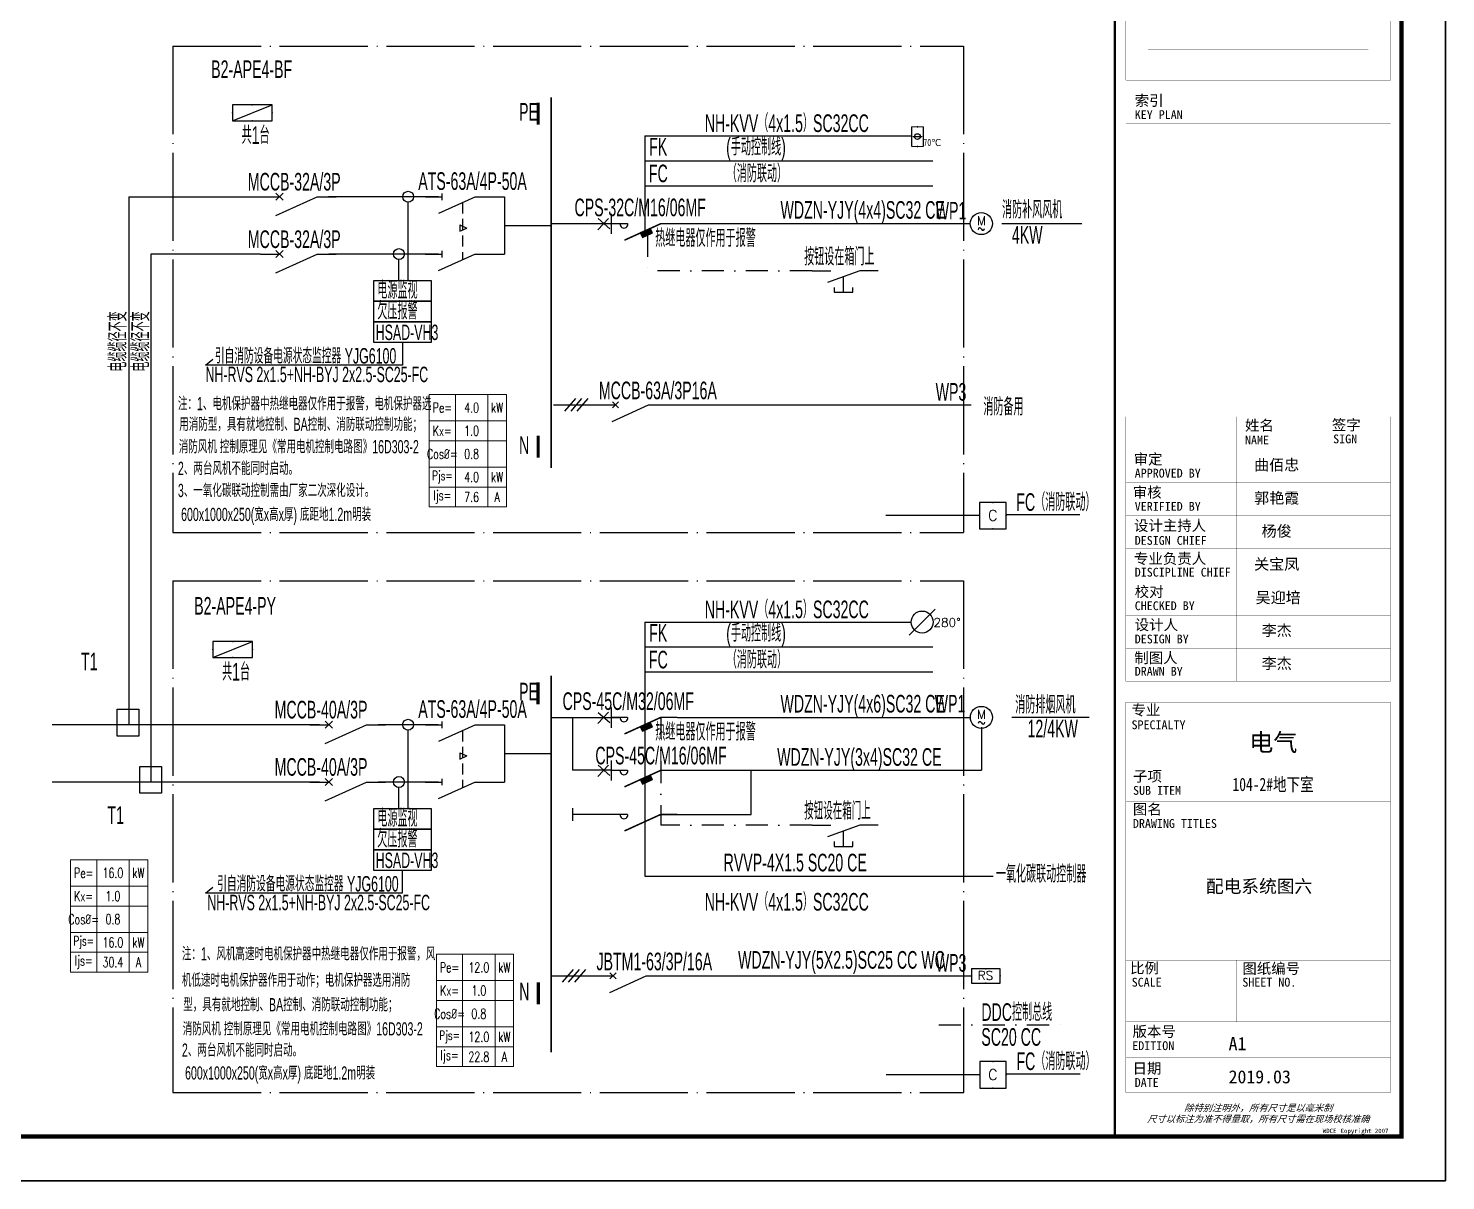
# Model space of a CAD drawing. Extents: x 776418 to 2076422, y -1170708 to 498544.
# Drawn here: x 960393 to 992531, y -422432 to -396301 of the extents above; entities that cross this region are included whole.
import ezdxf
from ezdxf.enums import TextEntityAlignment as Align

# ---------------------------------------------------------------- set-up
doc = ezdxf.new("R2010")
doc.units = 0
doc.header["$LTSCALE"] = 1000
doc.header["$MEASUREMENT"] = 0
for name, pattern in [('CONTINOUS', [0]), ('DASHDOT', [1, 0.5, -0.25, 0, -0.25]), ('DOTE', [2.42, 2, -0.2, 0.02, -0.2]), ('HIDDEN', [0.375, 0.25, -0.125])]:
    doc.linetypes.add(name, pattern=pattern)
doc.layers.get('0').update_dxf_attribs({"linetype": 'CONTINUOUS'})
doc.layers.get('Defpoints').update_dxf_attribs({"linetype": 'CONTINUOUS'})
for name, color, linetype in [('D-TEXT', 7, 'CONTINUOUS'), ('DIM-动力', 3, 'CONTINUOUS'), ('DQ', 255, 'CONTINOUS'), ('EL-SYSTEM', 1, 'CONTINUOUS'), ('EL-TEXT', 3, 'CONTINUOUS'), ('ELEMENT', 3, 'CONTINUOUS'), ('EQUIP-动力', 3, 'CONTINUOUS'), ('EQUIP-消防', 80, 'CONTINUOUS'), ('EQUIP-箱柜', 3, 'CONTINUOUS'), ('SHEET_LINE', 6, 'CONTINUOUS'), ('SHEET_TEXT', 7, 'CONTINUOUS'), ('TEL_TITLE', 7, 'CONTINUOUS'), ('WIRE', 4, 'CONTINUOUS'), ('WIRE-动力', 2, 'CONTINUOUS'), ('WIRE-照明', 1, 'CONTINUOUS'), ('WIRE-系统', 4, 'CONTINUOUS'), ('WIRE-通讯', 4, 'CONTINUOUS'), ('字', 7, 'CONTINUOUS')]:
    doc.layers.add(name, color=color, linetype=linetype)
doc.styles.add('_HZTXT', font='txt.shx', dxfattribs={"width": 0.8, "bigfont": 'HZTXT.shx'})
doc.styles.add('_JD', font='ros.shx', dxfattribs={"width": 0.8, "bigfont": 'JD.shx'})
doc.styles.add('_TCH_LABEL', font='COMPLEX', dxfattribs={"bigfont": 'GBCBIG'})
doc.styles.add('_TEL_DIM', font='SIMPLEX', dxfattribs={"width": 0.7, "height": 3.5, "bigfont": 'HZTXT'})
doc.styles.add('DIM_FONT', font='SIMPLEX', dxfattribs={"width": 0.7, "bigfont": 'GBCBIG'})
doc.styles.get("Standard").update_dxf_attribs({"font": 'gbenor.shx', "bigfont": 'gbcbig.shx'})
doc.styles.add('华文细黑', font='STXIHEI.TTF')

# ---------------------------------------------------------------- blocks, each defined once
blk = doc.blocks.new('WDCE Copyright200X')
at = {"const_width": 0.016}
blk.add_lwpolyline([(-10.6, 1.26, 1), (-11.4, 1.26, 1)], format="xyb", close=True, dxfattribs=at)
at = {"style": '华文细黑'}
for s, p in [('WDCE ', (-11.46, 0.5)), ('     Copyright ', (-3.51, 0.5))]:
    blk.add_text(s, height=1, dxfattribs=at).set_placement(p, align=Align.BOTTOM_RIGHT)
blk.add_text('c', height=0.6, dxfattribs=at).set_placement((-11.04, 1.35), align=Align.MIDDLE_CENTER)
blk.add_attdef('200X', text='', height=1, dxfattribs=at).set_placement((-0.45, 0.5), align=Align.BOTTOM_RIGHT)
blk = doc.blocks.new('A$C51FB5BAD')
at = {"layer": 'SHEET_LINE', "const_width": 50}
blk.add_lwpolyline([(-6500, -57400), (0, -57400), (0, -6150), (-6500, -6150)], close=True, dxfattribs=at)
at = {"layer": 'SHEET_LINE', "const_width": 5}
for points in [[(-6250, -15740), (-6250, -33443)], [(-6250, -33443), (-250, -33443), (-250, -15740)], [(-5750, -32740), (-750, -32740)], [(-6250, -33443), (-250, -33443)], [(-6250, -34426), (-250, -34426)], [(-6250, -47074), (-250, -47074), (-250, -41074), (-6250, -41074), (-6250, -47074)], [(-3750, -41074), (-3750, -47074)], [(-2000, -41074), (-2000, -47074)], [(-6250, -41824), (-250, -41824)], [(-6250, -42574), (-250, -42574)], [(-6250, -43324), (-250, -43324)], [(-6250, -44074), (-250, -44074)], [(-6250, -44824), (-250, -44824)], [(-6250, -45574), (-250, -45574)], [(-6250, -46324), (-250, -46324)], [(-6250, -47550), (-250, -47550), (-250, -56400), (-6250, -56400), (-6250, -47550)], [(-6250, -49050), (-250, -49050)], [(-6250, -49800), (-250, -49800)], [(-6250, -53400), (-250, -53400)], [(-3750, -53400), (-3750, -54800)], [(-6250, -54800), (-250, -54800)], [(-6250, -55600), (-250, -55600)]]:
    blk.add_lwpolyline(points, dxfattribs=at)
at = {"layer": 'SHEET_TEXT', "xscale": 100, "yscale": 100, "zscale": 100}
blk.add_blockref('WDCE Copyright200X', (-250, -57400), dxfattribs=at).add_auto_attribs({'200X': '2007'})
at = {"layer": 'SHEET_TEXT', "style": '华文细黑'}
for s, height, p in [('索引', 240, (-6050, -33786)), ('KEY PLAN', 200, (-6050, -34126)), ('姓名', 240, (-3550, -41153)), ('签字', 240, (-1581, -41143)), ('NAME', 200, (-3550, -41504)), ('SIGN', 200, (-1550, -41480)), ('审定', 240, (-6073, -41919)), ('APPROVED BY', 200, (-6050, -42256)), ('审核', 240, (-6095, -42671)), ('VERIFIED BY', 200, (-6050, -43009)), ('设计主持人', 240, (-6068, -43424)), ('DESIGN CHIEF', 200, (-6050, -43781)), ('专业负责人', 240, (-6067, -44174)), ('DISCIPLINE CHIEF', 200, (-6050, -44502)), ('校对', 240, (-6050, -44924)), ('CHECKED BY', 200, (-6050, -45263)), ('设计人', 240, (-6050, -45674)), ('DESIGN BY', 200, (-6050, -46017)), ('制图人', 240, (-6061, -46424)), ('DRAWN BY', 200, (-6050, -46750)), ('专业', 240, (-6123, -47607)), ('SPECIALTY', 200, (-6123, -47962)), ('子项', 240, (-6088, -49108)), ('SUB ITEM', 200, (-6088, -49450)), ('图名', 240, (-6091, -49859)), ('DRAWING TITLES', 200, (-6091, -50200)), ('比例', 240, (-6156, -53458)), ('图纸编号', 240, (-3610, -53468)), ('SCALE', 200, (-6119, -53800)), ('SHEET NO.', 200, (-3610, -53800)), ('版本号', 240, (-6100, -54897)), ('EDITION', 200, (-6106, -55239)), ('日期', 240, (-6100, -55732)), ('DATE', 200, (-6050, -56074))]:
    blk.add_text(s, height=height, dxfattribs=at).set_placement(p, align=Align.TOP_LEFT)
at = {"layer": 'SHEET_TEXT', "style": '华文细黑', "oblique": 20}
for s, p in [('除特别注明外，所有尺寸是以毫米制', (-3250, -56750)), ('尺寸以标注为准不得量取，所有尺寸需在现场校核准确', (-3250, -57000))]:
    blk.add_text(s, height=150, dxfattribs=at).set_placement(p, align=Align.MIDDLE_CENTER)
at = {"layer": '字', "style": '华文细黑'}
for s, p in [('A1', (-3921, -55441)), ('2019.03', (-3921, -56193))]:
    blk.add_text(s, height=296.2, dxfattribs=at).set_placement(p)
at = {"layer": '字', "insert": (-2908, -48482), "char_height": 400, "width": 78154.16, "attachment_point": 5, "style": '华文细黑'}
blk.add_mtext('电气', dxfattribs=at)
blk = doc.blocks.new('M_M8')
for p, q in [((-0.25, -0.2), (0, -0.75)), ((0.05, -0.25), (-0.05, -0.25))]:
    blk.add_line(p, q)
for points in [[(0, 0), (0, -0.25)], [(0, -0.75), (0, -1)]]:
    blk.add_lwpolyline(points)
at = {"style": 'DIM_FONT', "width": 0.8, "flags": 9}
blk.add_attdef('S', (0.25, -0.5), '', height=0.2, dxfattribs=at)
blk = doc.blocks.new('M_M7')
for p, q in [((-0.25, -0.2), (0, -0.75)), ((-0.047, -0.297), (0.047, -0.203)), ((-0.047, -0.203), (0.047, -0.297))]:
    blk.add_line(p, q)
for points in [[(0, 0), (0, -0.25)], [(0, -0.75), (0, -1)]]:
    blk.add_lwpolyline(points)
at = {"width": 0.8, "flags": 9}
blk.add_attdef('S', (0.25, -0.5), '', height=0.2, dxfattribs=at)
blk = doc.blocks.new('$equip_U$00000105(JDQINJING)')
for p, q in [((0.5, 1), (-0.5, 1)), ((-0.5, 1), (-0.5, 0)), ((0.5, 0), (0.5, 1)), ((-0.5, 0), (0.5, 0))]:
    blk.add_line(p, q)
for p in [(0, 1), (-0.5, 0.5), (0, 0), (0.5, 0.5)]:
    blk.add_point(p)
at = {"color": 7, "style": '_TEL_DIM'}
blk.add_attdef('$TEXT$', text='', height=0.4, dxfattribs=at).set_placement((-0.002, 0.507), align=Align.MIDDLE_CENTER)
at = {"color": 7, "style": '_TEL_DIM', "flags": 1}
blk.add_attdef('A', text='', height=0.00002, dxfattribs=at).set_placement((0, 0), align=Align.MIDDLE_CENTER)
blk = doc.blocks.new('$equip$00001416')
for p, q in [((0.75, 0.6), (-0.75, 0.6)), ((-0.75, 0), (0.75, 0.6)), ((-0.75, 0.6), (-0.75, 0)), ((0.75, 0), (0.75, 0.6)), ((-0.75, 0), (0.75, 0))]:
    blk.add_line(p, q)
for p in [(0, 0.6), (-0.75, 0.3), (0, 0), (0.75, 0.3)]:
    blk.add_point(p)
at = {"style": '_TCH_LABEL', "flags": 9}
blk.add_attdef('A', (0, 0), '', height=0.00002, dxfattribs=at)
blk = doc.blocks.new('$element$00000577')
at = {"const_width": 0.0233}
for points in [[(0, 0), (0, -0.25)], [(-0.25, -0.2), (0, -0.75), (0, -1)]]:
    blk.add_lwpolyline(points, dxfattribs=at)
blk.add_arc((-0.008, -0.192), 0.0589, 81.8699, 278.1301)
at = {"flags": 9}
blk.add_attdef('S', (0, 0), '', height=0.00000667, dxfattribs=at)
blk = doc.blocks.new('$element$00000544')
for points in [[(0, 0), (0, -0.283)], [(-0.25, -0.333), (-0.324, -0.333), (-0.324, -0.617), (-0.25, -0.617)], [(0, -1), (0, -0.721), (-0.176, -0.235)], [(-0.324, -0.478), (-0.087, -0.478)]]:
    blk.add_lwpolyline(points)
at = {"flags": 9}
blk.add_attdef('S', (0, 0), '', height=0.00000667, dxfattribs=at)
blk = doc.blocks.new('$equip$00001811')
blk.add_circle((0, 0), 0.5)
for centre, radius, start, end in [((-0.073, -0.273), 0.0768, 17.22719, 184.21643), ((0.073, -0.227), 0.0769, 197.25914, 5.11794)]:
    blk.add_arc(centre, radius, start, end)
at = {"color": 7, "style": '_TEL_DIM'}
blk.add_attdef('$TEXT$', text='', height=0.4, dxfattribs=at).set_placement((0.001, 0.137), align=Align.MIDDLE_CENTER)
at = {"color": 7, "style": '_TEL_DIM', "flags": 1}
blk.add_attdef('A', text='', height=0.00002, dxfattribs=at).set_placement((0, 0), align=Align.MIDDLE_CENTER)
blk = doc.blocks.new('$equip$00001817')
blk.add_line((-0.589, -0.589), (0.589, 0.589))
blk.add_circle((0, 0), 0.5)
at = {"color": 7, "style": '_TEL_DIM', "flags": 1}
blk.add_attdef('A', text='', height=0.00002, dxfattribs=at).set_placement((0, 0), align=Align.MIDDLE_CENTER)
at = {"color": 7, "style": '_TEL_DIM'}
blk.add_attdef('$TEXT$', text='', height=0.4, dxfattribs=at).set_placement((1.361, -0.018), align=Align.MIDDLE_CENTER)
blk = doc.blocks.new('$equip$00002460')
for p, q in [((0.65, 0.65), (-0.65, 0.65)), ((-0.65, 0.65), (-0.65, 0)), ((0.65, 0), (0.65, 0.65)), ((-0.65, 0), (0.65, 0))]:
    blk.add_line(p, q)
at = {"const_width": 0.04}
blk.add_lwpolyline([(-0.65, 0.65), (-0.65, 0), (0.65, 0), (0.65, 0.65), (-0.65, 0.65), (-0.65, 0)], dxfattribs=at)
for p in [(0, 0.65), (-0.65, 0.325), (0.65, 0.325), (0, 0)]:
    blk.add_point(p)
at = {"color": 7, "style": '_TEL_DIM'}
blk.add_attdef('$TEXT$', text='', height=0.4, dxfattribs=at).set_placement((-0.014, 0.343), align=Align.MIDDLE_CENTER)
at = {"color": 7, "style": '_TEL_DIM', "flags": 1}
blk.add_attdef('A', text='', height=0.00002, dxfattribs=at).set_placement((0, 0), align=Align.MIDDLE_CENTER)
blk = doc.blocks.new('$equip$00002402')
at = {"lineweight": 20}
for p, q in [((0.322, 0.558), (-0.328, 0.558)), ((-0.328, -0.558), (0.322, -0.558))]:
    blk.add_line(p, q, dxfattribs=at)
for p, q in [((-0.328, -0.558), (-0.328, 0.558)), ((-0.242, 0), (0, 0)), ((0, 0), (0.242, 0)), ((0.322, 0.558), (0.322, -0.558))]:
    blk.add_line(p, q)
at = {"const_width": 0.04}
for points in [[(-0.328, -0.558), (-0.328, 0.558)], [(-0.328, 0.558), (0.322, 0.558), (0.322, -0.558), (-0.328, -0.558), (-0.328, 0.558), (0.322, 0.558)]]:
    blk.add_lwpolyline(points, dxfattribs=at)
blk.add_circle((-0.003, 0), 0.164)
for p in [(-0.328, 0), (-0.003, 0.558), (0.322, 0), (-0.003, -0.558)]:
    blk.add_point(p)
at = {"color": 7, "style": '_TEL_DIM', "flags": 1}
blk.add_attdef('A', text='', height=0.00002, dxfattribs=at).set_placement((0, 0), align=Align.MIDDLE_CENTER)
at = {"color": 7}
blk.add_attdef('$TEXT$', text='', height=0.4, dxfattribs=at).set_placement((0.832, -0.336), align=Align.MIDDLE_CENTER)
blk = doc.blocks.new('*T215')
at = {"layer": 'Defpoints', "color": 8, "linetype": 'ByBlock', "lineweight": 0, "transparency": 16777216}
for p, q in [((0, 0), (1749, 0)), ((0, 0), (0, -2550)), ((593, 0), (593, -2550)), ((1332, 0), (1332, -2550)), ((1749, 0), (1749, -2550)), ((0, -600), (1749, -600)), ((0, -1050), (1749, -1050)), ((0, -1650), (1749, -1650)), ((0, -2100), (1749, -2100)), ((0, -2550), (1749, -2550))]:
    blk.add_line(p, q, dxfattribs=at)
at = {"color": 0, "transparency": 16777216, "attachment_point": 5, "style": '_TEL_DIM'}
for s, insert, char_height, width in [('Pe=', (297, -300), 225, 593.32), ('12.0', (962, -300), 225, 738.01), ('kW', (1540, -300), 225, 417.31), ('Kx=', (297, -825), 225, 593.32), ('1.0', (962, -825), 225, 738.01), ('Cos{\\fISOCPEUR|b0|i0|c0|p34;%%C}=', (297, -1350), 225, 593.32), ('0.8', (962, -1350), 225, 738.01), ('Pjs=', (297, -1875), 210, 593.32), ('12.0', (962, -1875), 225, 738.01), ('kW', (1540, -1875), 225, 417.31), ('Ijs=', (297, -2325), 225, 593.32), ('22.8', (962, -2325), 225, 738.01), ('A', (1540, -2325), 225, 417.31)]:
    blk.add_mtext(s, dxfattribs=dict(at, insert=insert, char_height=char_height, width=width))
blk = doc.blocks.new('*T216')
at = {"layer": 'Defpoints', "color": 8, "linetype": 'ByBlock', "lineweight": 0, "transparency": 16777216}
for p, q in [((0, 0), (1749, 0)), ((0, 0), (0, -2550)), ((593, 0), (593, -2550)), ((1332, 0), (1332, -2550)), ((1749, 0), (1749, -2550)), ((0, -600), (1749, -600)), ((0, -1050), (1749, -1050)), ((0, -1650), (1749, -1650)), ((0, -2100), (1749, -2100)), ((0, -2550), (1749, -2550))]:
    blk.add_line(p, q, dxfattribs=at)
at = {"color": 0, "transparency": 16777216, "attachment_point": 5, "style": '_TEL_DIM'}
for s, insert, char_height, width in [('Pe=', (297, -300), 225, 593.32), ('4.0', (962, -300), 225, 738.01), ('kW', (1540, -300), 225, 417.31), ('Kx=', (297, -825), 225, 593.32), ('1.0', (962, -825), 225, 738.01), ('Cos{\\fISOCPEUR|b0|i0|c0|p34;%%C}=', (297, -1350), 225, 593.32), ('0.8', (962, -1350), 225, 738.01), ('Pjs=', (297, -1875), 210, 593.32), ('4.0', (962, -1875), 225, 738.01), ('kW', (1540, -1875), 225, 417.31), ('Ijs=', (297, -2325), 225, 593.32), ('7.6', (962, -2325), 225, 738.01), ('A', (1540, -2325), 225, 417.31)]:
    blk.add_mtext(s, dxfattribs=dict(at, insert=insert, char_height=char_height, width=width))
blk = doc.blocks.new('*T217')
at = {"layer": 'Defpoints', "color": 8, "linetype": 'ByBlock', "lineweight": 0, "transparency": 16777216}
for p, q in [((0, 0), (1749, 0)), ((0, 0), (0, -2550)), ((593, 0), (593, -2550)), ((1332, 0), (1332, -2550)), ((1749, 0), (1749, -2550)), ((0, -600), (1749, -600)), ((0, -1050), (1749, -1050)), ((0, -1650), (1749, -1650)), ((0, -2100), (1749, -2100)), ((0, -2550), (1749, -2550))]:
    blk.add_line(p, q, dxfattribs=at)
at = {"color": 0, "transparency": 16777216, "attachment_point": 5, "style": '_TEL_DIM'}
for s, insert, char_height, width in [('Pe=', (297, -300), 225, 593.32), ('16.0', (962, -300), 225, 738.01), ('kW', (1540, -300), 225, 417.31), ('Kx=', (297, -825), 225, 593.32), ('1.0', (962, -825), 225, 738.01), ('Cos{\\fISOCPEUR|b0|i0|c0|p34;%%C}=', (297, -1350), 225, 593.32), ('0.8', (962, -1350), 225, 738.01), ('Pjs=', (297, -1875), 210, 593.32), ('16.0', (962, -1875), 225, 738.01), ('kW', (1540, -1875), 225, 417.31), ('Ijs=', (297, -2325), 225, 593.32), ('30.4', (962, -2325), 225, 738.01), ('A', (1540, -2325), 225, 417.31)]:
    blk.add_mtext(s, dxfattribs=dict(at, insert=insert, char_height=char_height, width=width))
blk = doc.blocks.new('A$C00115E70')
at = {"layer": 'WIRE-通讯', "ltscale": 0.001}
blk.add_lwpolyline([(-84100, 59400), (0, 59400), (0, 0), (-84100, 0)], close=True, dxfattribs=at)

msp = doc.modelspace()

# ---------------------------------------------------------------- hatches: boundary and pattern name
h = msp.add_hatch()
h.set_pattern_fill('ANSI31', color=256, scale=10, style=0)
h.set_pattern_definition([(45, (773526.2993, -431521.3795), (-0.707106781, 0.707106781), [])])
h.paths.add_polyline_path([(974544, -400942), (974497, -400838), (974270, -400942), (974317, -401045)])
h = msp.add_hatch()
h.set_pattern_fill('ANSI31', color=256, scale=10, style=0)
h.set_pattern_definition([(45, (773526.4269, -442717.7969), (-0.707106781, 0.707106781), [])])
h.paths.add_polyline_path([(974544, -412138), (974497, -412035), (974270, -412138), (974317, -412241)])
h = msp.add_hatch()
h.set_pattern_fill('ANSI31', color=256, scale=10, style=0)
h.set_pattern_definition([(45, (773526.4269, -443917.7969), (-0.707106781, 0.707106781), [])])
h.paths.add_polyline_path([(974544, -413338), (974497, -413235), (974270, -413338), (974317, -413441)])

# ---------------------------------------------------------------- linework, layer by layer
at = {"linetype": 'DOTE'}
for p, q in [((963672, -396702), (963671, -407734)), ((963672, -396702), (981602, -396702)), ((981602, -396702), (981602, -407734)), ((963671, -407734), (981602, -407734)), ((963672, -408828), (963670, -420433)), ((963672, -408828), (981601, -408828)), ((981601, -408828), (981601, -420433, 0)), ((963670, -420433, 0), (981605, -420433, 0))]:
    msp.add_line(p, q, dxfattribs=at)
for p, q in [((973552, -400612), (973310, -400869)), ((973311, -400615), (973576, -400848)), ((981963, -407351), (979840, -407351)), ((973552, -411808), (973310, -412065)), ((973311, -411812), (973576, -412045)), ((973552, -413008), (973310, -413265)), ((973311, -413012), (973576, -413245)), ((981966, -420031, 0), (979843, -420031, 0))]:
    msp.add_line(p, q)
at = {"linetype": 'DASHDOT'}
for p, q in [((974430, -400983, 0), (974430, -401801, 0)), ((978163, -401801, 0), (974430, -401801, 0)), ((974736, -411916), (974736, -414369, 0)), ((978163, -414369, 0), (974736, -414369, 0)), ((978163, -414369, 0), (974736, -414369, 0))]:
    msp.add_line(p, q, dxfattribs=at)
at = {"linetype": 'Continuous', "const_width": 72.9}
for points in [[(971953, -397985), (971953, -398482)], [(971953, -405541), (971953, -406038)], [(971952, -411132), (971952, -411629)]]:
    msp.add_lwpolyline(points, dxfattribs=at)
for points in [[(974317, -401045), (974544, -400942), (974497, -400838), (974270, -400942)], [(974317, -412241), (974544, -412138), (974497, -412035), (974270, -412138)], [(974317, -413441), (974544, -413338), (974497, -413235), (974270, -413338)]]:
    msp.add_lwpolyline(points, close=True)
at = {"linetype": 'Continuous', "const_width": 72.9, "elevation": 0}
msp.add_lwpolyline([(971956, -417933), (971956, -418430)], dxfattribs=at)
at = {"layer": 'D-TEXT'}
for p, q in [((974372, -398741, 0), (974372, -399305)), ((974372, -398741), (980411, -398741)), ((974372, -399305), (980905, -399305)), ((974372, -399305), (974372, -400974)), ((974372, -399870), (980905, -399870)), ((982470, -400730), (984279, -400730)), ((982563, -407329), (984240, -407329)), ((974372, -409766), (980411, -409766)), ((974372, -409766), (974372, -415528, 0)), ((974372, -410330), (980905, -410330)), ((974372, -410895), (980905, -410895)), ((982698, -411918), (984445, -411918)), ((974372, -415528, 0), (982272, -415528, 0)), ((982566, -420010, 0), (984243, -420010, 0))]:
    msp.add_line(p, q, dxfattribs=at)
for points in [[(961280, -410971, 0, 0, 0), (962218, -410971, 0, 0, 0), (962522, -411594, 80, 0, 0), (962654, -411863, 0, 0, 0)], [(961878, -414453, 0, 0, 0), (962816, -414453, 0, 0, 0), (963120, -413829, 80, 0, 0), (963252, -413560, 0, 0, 0)]]:
    msp.add_lwpolyline(points, format="xyseb", dxfattribs=at)
at = {"layer": 'DIM-动力', "ltscale": 0.001}
msp.add_lwpolyline([(908431, -422432), (992531, -422432), (992531, -363032), (908431, -363032)], close=True, dxfattribs=at)
at = {"layer": 'DQ'}
for p, q in [((969000, -400245), (969000, -402022)), ((968797, -402022), (968797, -401544)), ((968874, -403426), (968874, -403939)), ((964414, -403939), (964578, -403805)), ((968874, -403939), (964414, -403939)), ((969000, -412217), (969000, -413995)), ((968797, -413995), (968797, -413516)), ((968873, -415398), (968873, -415911)), ((964413, -415911), (964577, -415777)), ((968873, -415911), (964413, -415911))]:
    msp.add_line(p, q, dxfattribs=at)
for points in [[(968225, -402022), (969524, -402022), (969524, -402490), (968225, -402490)], [(968225, -402490), (969524, -402490), (969524, -402958), (968225, -402958)], [(968225, -402958), (969524, -402958), (969524, -403426), (968225, -403426)], [(968224, -413995), (969524, -413995), (969524, -414462), (968224, -414462)], [(968224, -414462), (969524, -414462), (969524, -414930), (968224, -414930)], [(968224, -414930), (969524, -414930), (969524, -415398), (968224, -415398)]]:
    msp.add_lwpolyline(points, close=True, dxfattribs=at)
for centre in [(969006, -400120), (968797, -401420), (969005, -412093), (968797, -413392)]:
    msp.add_circle(centre, 124, dxfattribs=at)
at = {"layer": 'EL-SYSTEM'}
for points in [[(962407, -411743), (962902, -411743), (962902, -412352), (962407, -412352)], [(962919, -413039), (963414, -413039), (963414, -413648), (962919, -413648)]]:
    msp.add_lwpolyline(points, close=True, dxfattribs=at)
at = {"layer": 'TEL_TITLE'}
msp.add_lwpolyline([(908431, -422432), (992531, -422432), (992531, -363032), (908431, -363032)], close=True, dxfattribs=at)
at = {"layer": 'TEL_TITLE', "const_width": 100}
msp.add_lwpolyline([(910931, -421432), (991531, -421432), (991531, -364032), (910931, -364032)], close=True, dxfattribs=at)
at = {"layer": 'WIRE', "color": 7, "linetype": 'DASHDOT', "elevation": 0}
msp.add_lwpolyline([(981037, -418897), (983966, -418897)], dxfattribs=at)
at = {"layer": 'WIRE-动力'}
for p, q in [((972799, -404692, 0), (972551, -404985, 0)), ((972939, -404692, 0), (972691, -404985, 0)), ((973079, -404692, 0), (972831, -404985, 0)), ((972745, -417640), (972497, -417934)), ((972885, -417640), (972637, -417934)), ((973025, -417640), (972777, -417934))]:
    msp.add_line(p, q, dxfattribs=at)
at = {"layer": 'WIRE-照明'}
for p, q in [((962672, -400120), (965660, -400120)), ((962673, -400120), (962673, -412098)), ((969690, -400120), (967203, -400120)), ((970898, -400120), (971194, -400120)), ((971194, -400120), (971194, -401420)), ((970179, -400757), (970179, -400904)), ((970179, -400757), (970338, -400830)), ((975111, -400730), (981753, -400730)), ((970179, -400904), (970338, -400830)), ((965660, -401420), (963172, -401420)), ((963172, -401420), (963172, -413392)), ((969694, -401420), (967208, -401420)), ((970892, -401420), (971194, -401420)), ((972302, -404838, 0), (973706, -404838, 0)), ((974643, -404838, 0), (981774, -404838, 0)), ((972731, -411926), (972731, -413126)), ((975111, -411926), (981754, -411926)), ((966992, -412093), (960933, -412093)), ((969689, -412093), (968322, -412093)), ((970898, -412093), (971193, -412093)), ((971193, -412093), (971193, -413392)), ((982004, -412151), (982004, -413126)), ((970178, -412729), (970178, -412876)), ((970178, -412729), (970338, -412802)), ((970178, -412876), (970338, -412802)), ((973611, -413126), (972731, -413126)), ((974736, -413126), (982004, -413126)), ((976781, -414126), (976781, -413126)), ((966992, -413392), (960933, -413392)), ((969693, -413392), (968326, -413392)), ((970892, -413392), (971193, -413392)), ((972730, -413982), (972730, -414271)), ((973611, -414126), (972730, -414126)), ((974736, -414126), (976781, -414126)), ((972248, -417787), (973652, -417787)), ((974589, -417787), (981777, -417787))]:
    msp.add_line(p, q, dxfattribs=at)
at = {"layer": 'WIRE-照明', "linetype": 'HIDDEN'}
for p, q in [((970240, -400249), (970240, -401548)), ((970240, -412221), (970240, -413520))]:
    msp.add_line(p, q, dxfattribs=at)
at = {"layer": 'WIRE-照明', "linetype": 'Continuous'}
for p, q in [((972249, -400730), (973780, -400730)), ((973611, -400505), (973611, -400964)), ((971194, -400771), (972249, -400771)), ((972249, -411926), (973780, -411926)), ((973611, -411701), (973611, -412160)), ((971193, -412743), (972248, -412743)), ((973611, -412901), (973611, -413360))]:
    msp.add_line(p, q, dxfattribs=at)
at = {"layer": 'WIRE-照明', "const_width": 36}
for points in [[(972250, -397868), (972248, -406272)], [(972249, -410978), (972247, -419525)]]:
    msp.add_lwpolyline(points, dxfattribs=at)

# ---------------------------------------------------------------- block references
for name, p in [('A$C51FB5BAD', (991531, -364032)), ('*T216', (969483, -404603)), ('*T217', (961350, -415154)), ('*T215', (969647, -417296))]:
    msp.add_blockref(name, p)
at = {"layer": 'DQ', "xscale": 1500, "yscale": 1500, "zscale": 1500, "rotation": 90}
for name, p in [('M_M8', (969398, -400120)), ('M_M8', (969392, -401420)), ('M_M7', (973331, -404838, 0)), ('M_M8', (969398, -412093)), ('M_M8', (969392, -413392)), ('M_M7', (973277, -417787))]:
    msp.add_blockref(name, p, dxfattribs=at)
at = {"layer": 'ELEMENT', "rotation": 90}
for name, p, xscale, yscale, zscale in [('M_M7', (965660, -400120), 1714.285714285681, 1714.285714285681, 1714.285714285681), ('$element$00000577', (973611, -400730), 1500, 1500, 1500), ('M_M7', (965660, -401420), 1714.285714285681, 1714.285714285681, 1714.285714285681), ('M_M7', (966778, -412093), 1714.285714285681, 1714.285714285681, 1714.285714285681), ('$element$00000577', (973611, -411926), 1500, 1500, 1500), ('$element$00000577', (973611, -413126), 1500, 1500, 1500), ('M_M7', (966778, -413392), 1714.285714285681, 1714.285714285681, 1714.285714285681), ('$element$00000577', (973611, -414126), 1500, 1500, 1500)]:
    msp.add_blockref(name, p, dxfattribs=dict(at, xscale=xscale, yscale=yscale, zscale=zscale))
at = {"layer": 'EQUIP-动力', "xscale": 500, "yscale": 500, "zscale": 500}
for p in [(982003, -400730), (982004, -411926)]:
    msp.add_blockref('$equip$00001811', p, dxfattribs=at).add_auto_attribs({'$TEXT$': 'M'})
at = {"layer": 'EQUIP-动力'}
ref = msp.add_blockref('$equip$00001817', (980661, -409766), dxfattribs=dict(at, xscale=500, yscale=500, zscale=500))
ref.add_attrib('$TEXT$', '280%%D', dxfattribs={"layer": '0', "color": 7, "height": 200, "style": '_TEL_DIM'}).set_placement((981225, -409775), align=Align.MIDDLE_CENTER)
at = {"layer": 'EQUIP-消防'}
for name, p, xscale, yscale, zscale, values in [('$equip$00002402', (980555, -398756), 400, 400, 400, {'$TEXT$': '70℃'}), ('$equip$00002460', (982102, -417950), 500, 500, 500, {'$TEXT$': 'RS'})]:
    msp.add_blockref(name, p, dxfattribs=dict(at, xscale=xscale, yscale=yscale, zscale=zscale)).add_auto_attribs(values)
at = {"layer": 'EQUIP-箱柜', "xscale": 600, "yscale": 600, "zscale": 600}
for p in [(965472, -398398), (965028, -410568)]:
    msp.add_blockref('$equip$00001416', p, dxfattribs=at)
for p in [(982263, -407651), (982265, -420331, 0)]:
    msp.add_blockref('$equip_U$00000105(JDQINJING)', p, dxfattribs=at).add_auto_attribs({'$TEXT$': 'C'})
at = {"layer": 'WIRE-系统', "xscale": 1500, "yscale": 1500, "zscale": 1500, "rotation": 90}
for p in [(978163, -401801, 0), (978163, -414369, 0), (978163, -414369, 0)]:
    msp.add_blockref('$element$00000544', p, dxfattribs=at)
at = {"layer": 'WIRE-通讯', "ltscale": 0.001}
msp.add_blockref('A$C00115E70', (992531, -422432), dxfattribs=at)

# ---------------------------------------------------------------- texts
at = {"layer": 'D-TEXT'}
for s, height, style, width, p in [('B2-APE4-BF', 400, '_JD', 0.6, (964539, -397428)), ('PE', 400, '_JD', 0.6, (971521, -398395)), ('共1台', 400, '_JD', 0.6, (965229, -398922)), ('NH-KVV（4x1.5）SC32CC', 400, '_JD', 0.6, (975732, -398652)), ('FK               (手动控制线)', 400, '_JD', 0.6, (974469, -399185)), ('FC               （消防联动）', 400, '_JD', 0.6, (974465, -399791)), ('MCCB-32A/3P', 400, '_JD', 0.6, (965370, -399979)), ('ATS-63A/4P-50A', 400, '_JD', 0.6, (969235, -399965, -2980)), ('CPS-32C/M16/06MF', 400, '_JD', 0.6, (972778, -400562)), ('WDZN-YJY(4x4)SC32 CE', 400, '_JD', 0.6, (977449, -400619)), ('WP1', 400, '_JD', 0.6, (980967, -400636)), ('消防补风风机', 400, '_JD', 0.6, (982472, -400613)), ('MCCB-32A/3P', 400, '_JD', 0.6, (965370, -401283)), ('热继电器仅作用于报警', 400, '_JD', 0.6, (974608, -401257)), ('4KW', 400, '_JD', 0.6, (982696, -401184, -124)), ('按钮设在箱门上', 400, '_JD', 0.6, (977985, -401677, 0)), ('电源监视', 400, '_JD', 0.6, (968307, -402435, 37)), ('欠压报警', 400, '_JD', 0.6, (968307, -402902, 37)), ('HSAD-VH3', 350, '_JD', 0.6, (968270, -403370, 37)), ('引自消防设备电源状态监控器 YJG6100 ', 350, '_JD', 0.6, (964622, -403903)), ('NH-RVS 2x1.5+NH-BYJ 2x2.5-SC25-FC ', 350, '_JD', 0.6, (964411, -404324)), ('MCCB-63A/3P16A', 400, '_JD', 0.6, (973330, -404712, 0)), ('WP3', 400, '_JD', 0.6, (980967, -404745, 0)), ('注：1、电机保护器中热继电器仅作用于报警，电机保护器选', 300, '_JD', 0.6, (963785, -404962, 0)), ('消防备用', 400, '_JD', 0.6, (982048, -405080, -124)), ('用消防型，具有就地控制、BA控制、消防联动控制功能；', 300, '_JD', 0.6, (963815, -405431, 0)), ('N', 400, '_JD', 0.6, (971521, -405951)), ('消防风机 控制原理见《常用电机控制电路图》16D303-2', 300, '_JD', 0.6, (963804, -405938, 0)), ('2、两台风机不能同时启动。', 300, '_JD', 0.6, (963785, -406430, 0)), ('3、一氧化碳联动控制需由厂家二次深化设计。', 300, '_JD', 0.6, (963785, -406931, 0)), ('FC（消防联动）', 400, '_JD', 0.6, (982796, -407244, 1146)), ('600x1000x250(宽x高x厚) 底距地1.2m明装', 300, '_JD', 0.6, (963857, -407474)), ('B2-APE4-PY', 400, '_JD', 0.6, (964154, -409597)), ('NH-KVV（4x1.5）SC32CC', 400, '_JD', 0.6, (975732, -409677)), ('FK               (手动控制线)', 400, '_JD', 0.6, (974470, -410210)), ('FC               （消防联动）', 400, '_JD', 0.6, (974465, -410816)), ('T1', 400, '_JD', 0.6, (961589, -410861)), ('共1台', 400, '_JD', 0.6, (964785, -411091)), ('PE', 400, '_JD', 0.6, (971520, -411542)), ('CPS-45C/M32/06MF', 400, '_JD', 0.6, (972507, -411758)), ('MCCB-40A/3P', 400, '_JD', 0.6, (965978, -411951)), ('ATS-63A/4P-50A', 400, '_JD', 0.6, (969235, -411937, -2980)), ('WDZN-YJY(4x6)SC32 CE', 400, '_JD', 0.6, (977449, -411816)), ('WP1', 400, '_JD', 0.6, (980945, -411815)), ('消防排烟风机', 400, '_JD', 0.6, (982771, -411839)), ('热继电器仅作用于报警', 400, '_JD', 0.6, (974608, -412453)), ('12/4KW', 400, '_JD', 0.6, (983051, -412380, -124)), ('CPS-45C/M16/06MF', 400, '_JD', 0.6, (973251, -412992)), ('WDZN-YJY(3x4)SC32 CE', 400, '_JD', 0.6, (977374, -413024)), ('MCCB-40A/3P', 400, '_JD', 0.6, (965978, -413250)), ('按钮设在箱门上', 400, '_HZTXT', 0.45, (977985, -414245, 0)), ('T1', 400, '_JD', 0.6, (962187, -414343)), ('电源监视', 400, '_JD', 0.6, (968306, -414407, 37)), ('欠压报警', 400, '_JD', 0.6, (968306, -414875, 37)), ('HSAD-VH3', 350, '_JD', 0.6, (968270, -415342, 37)), ('RVVP-4X1.5 SC20 CE', 400, '_JD', 0.6, (976159, -415418, 0)), ('引自消防设备电源状态监控器 YJG6100 ', 350, '_JD', 0.6, (964675, -415875)), ('一氧化碳联动控制器', 400, '_JD', 0.6, (982333, -415675, 0)), ('NH-KVV（4x1.5）SC32CC', 400, '_JD', 0.6, (975731, -416308)), ('NH-RVS 2x1.5+NH-BYJ 2x2.5-SC25-FC ', 350, '_JD', 0.6, (964453, -416299)), ('注：1、风机高速时电机保护器中热继电器仅作用于报警，风', 300, '_JD', 0.6, (963875, -417438, 0)), ('JBTM1-63/3P/16A', 400, '_JD', 0.6, (973276, -417661)), ('WDZN-YJY(5X2.5)SC25 CC WC ', 400, '_JD', 0.6, (976487, -417625)), ('WP3', 400, '_JD', 0.6, (980969, -417694)), ('机低速时电机保护器作用于动作；电机保护器选用消防', 300, '_JD', 0.6, (963875, -418036, 0)), ('N', 400, '_JD', 0.6, (971524, -418343, 0)), ('型，具有就地控制、BA控制、消防联动控制功能；', 300, '_JD', 0.6, (963906, -418592, 0)), ('DDC控制总线', 400, '_JD', 0.6, (982003, -418809, 0)), ('消防风机 控制原理见《常用电机控制电路图》16D303-2', 300, '_JD', 0.6, (963894, -419140, 0)), ('SC20 CC', 400, '_JD', 0.6, (982003, -419373, 0)), ('2、两台风机不能同时启动。', 300, '_JD', 0.6, (963876, -419621, 0)), ('FC（消防联动）', 400, '_JD', 0.6, (982799, -419924, 1146)), ('600x1000x250(宽x高x厚) 底距地1.2m明装', 300, '_JD', 0.6, (963947, -420139))]:
    msp.add_text(s, height=height, dxfattribs=dict(at, style=style, width=width)).set_placement(p)
at = {"layer": 'D-TEXT', "style": '_JD', "width": 0.6}
for p in [(962623, -404086), (963140, -404086)]:
    msp.add_text('电缆缆径不变', height=400, rotation=90, dxfattribs=at).set_placement(p)
at = {"layer": 'EL-TEXT', "style": '华文细黑'}
msp.add_text('配电系统图六', height=294, dxfattribs=at).set_placement((987098, -415903))
at = {"layer": 'SHEET_TEXT', "style": '华文细黑'}
msp.add_text('吴迎培', height=250, dxfattribs=at).set_placement((988223, -409084), align=Align.TOP_LEFT)
for tag, p in [('曲佰忠', (988700, -406077)), ('郭艳霞', (988700, -406827)), ('杨俊', (988700, -407577)), ('关宝凤', (988700, -408327)), ('李杰', (988700, -409827)), ('李杰', (988700, -410577))]:
    msp.add_attdef(tag, text='', height=250, dxfattribs=at).set_placement(p, align=Align.TOP_CENTER)
at = {"layer": '字', "style": '华文细黑', "width": 0.75}
msp.add_text('104-2#地下室', height=300, dxfattribs=at).set_placement((987698, -413596))

doc.saveas('drawing.dxf')
